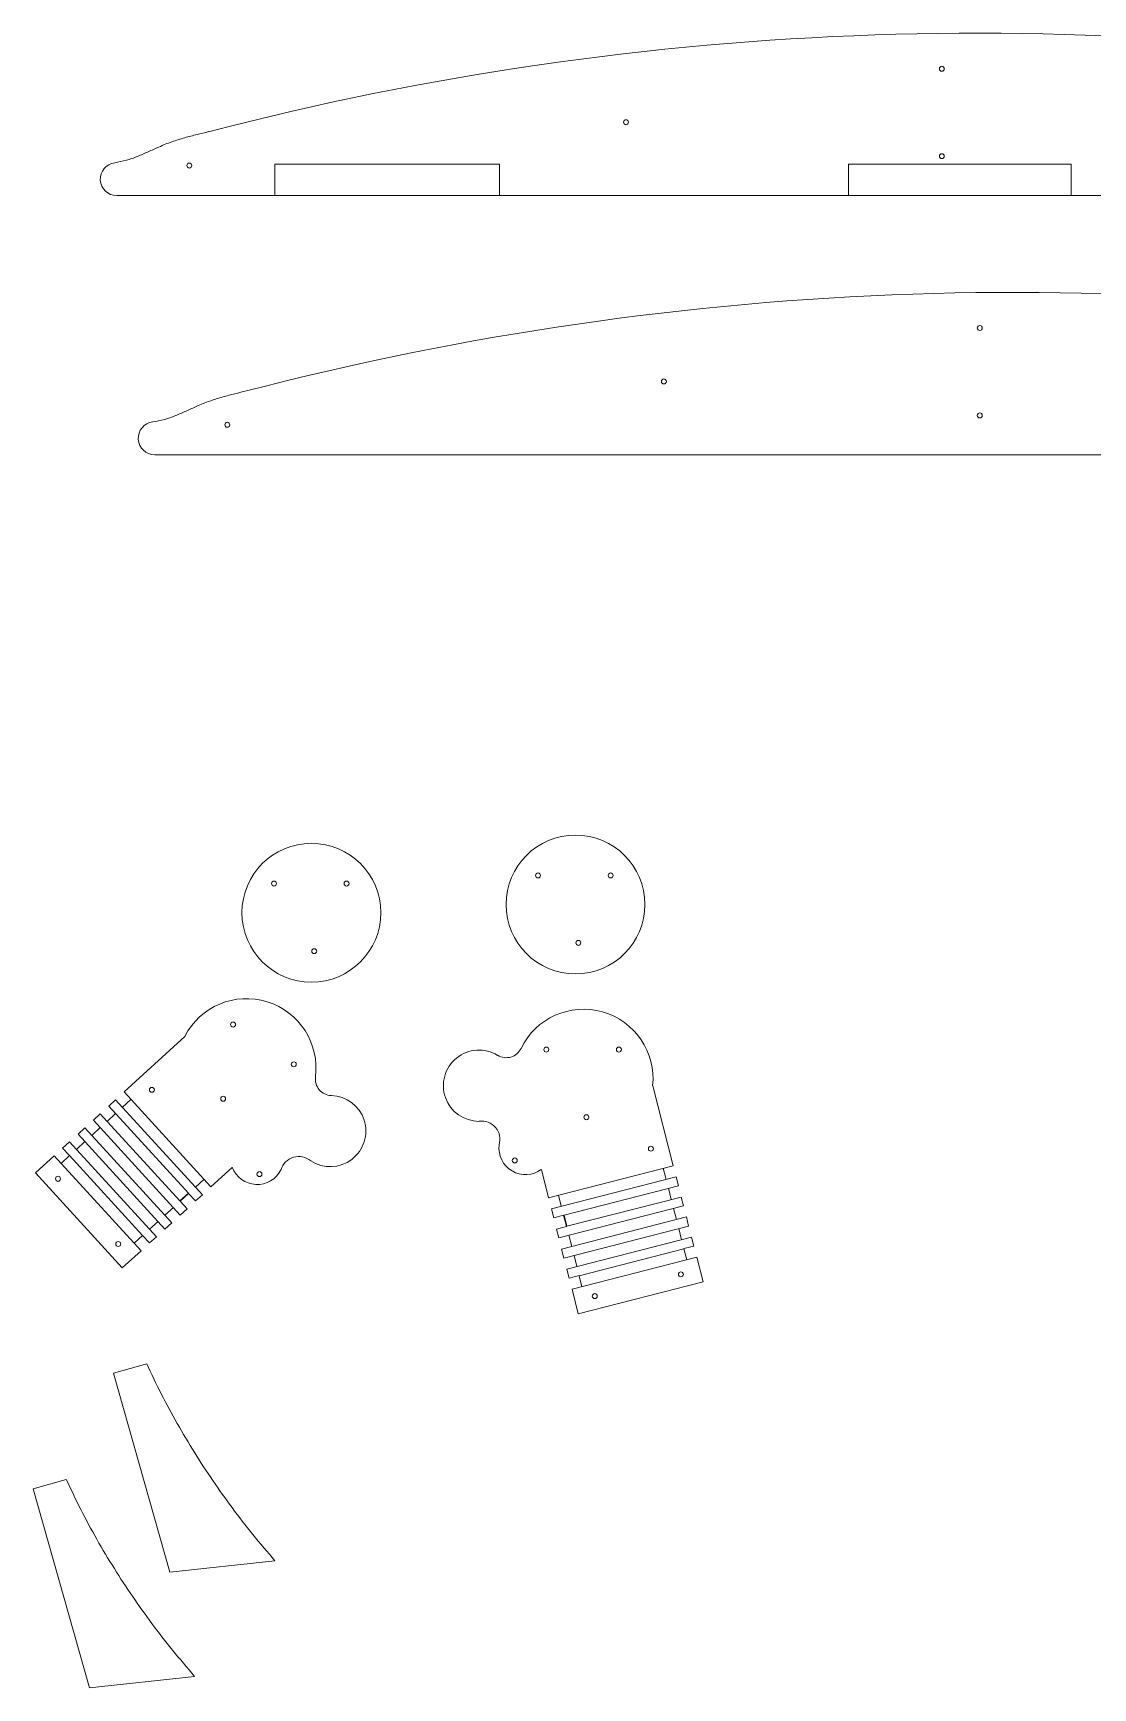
# Model space of a CAD drawing. Header units: millimetres. Extents: x -1917 to 2530, y -2036 to 2579.
# Drawn here: x 294 to 937, y 326 to 1329 of the extents above; entities that cross this region are included whole.
import ezdxf

# ---------------------------------------------------------------- set-up
doc = ezdxf.new("R2010")
doc.units = ezdxf.units.MM

msp = doc.modelspace()

# ---------------------------------------------------------------- linework, layer by layer
at = {"color": 7, "linetype": 'Continuous', "lineweight": 15}
for p, q in [((577.1, 1249.8), (441, 1249.8)), ((441, 1249.8), (441, 1230.8)), ((577.1, 1230.8), (577.1, 1249.8)), ((923.7, 1249.8), (788.7, 1249.8)), ((788.7, 1249.8), (788.7, 1230.8)), ((923.7, 1230.8), (923.7, 1249.8)), ((345.1, 1230.8), (441, 1230.8)), ((441, 1230.8), (577.1, 1230.8)), ((577.1, 1230.8), (788.7, 1230.8)), ((788.7, 1230.8), (923.7, 1230.8)), ((923.7, 1230.8), (1092.8, 1230.8)), ((368.1, 1073.6), (1368.5, 1073.6)), ((349.5, 687.2), (386.3, 720.9)), ((340.2, 678.7), (344.3, 682.5)), ((344.3, 682.5), (397, 624.9)), ((348.5, 677.9), (353.7, 682.6)), ((402.1, 629.6), (349.5, 687.2)), ((682.4, 642.5), (670, 690.9)), ((330.9, 670.2), (335, 674)), ((335, 674), (383.3, 621.2)), ((339.2, 669.4), (344.4, 674.1)), ((388.5, 625.9), (340.2, 678.7)), ((321.6, 661.7), (325.7, 665.5)), ((325.7, 665.5), (378.4, 607.9)), ((329.9, 660.9), (335.1, 665.6)), ((383.6, 612.6), (330.9, 670.2)), ((312.3, 653.2), (316.4, 657)), ((316.5, 648.7), (312.3, 653.2)), ((316.4, 657), (369.1, 599.4)), ((320.6, 652.4), (325.8, 657.1)), ((374.3, 604.1), (321.6, 661.7)), ((295.8, 638.1), (307.2, 648.5)), ((307.2, 648.5), (359.8, 590.9)), ((311.3, 643.9), (316.5, 648.6)), ((316.5, 648.6), (316.5, 648.7)), ((316.5, 648.6), (360.7, 600.2)), ((606.8, 623.1), (682.4, 642.5)), ((348.4, 580.5), (295.8, 638.1)), ((392.8, 629.5), (397.9, 634.2)), ((415.1, 641.5), (402.1, 629.6)), ((602.5, 640.2), (606.8, 623.1)), ((684.2, 635.7), (608.6, 616.3)), ((678.1, 634.2), (676.4, 641)), ((685.6, 630.3), (684.2, 635.7)), ((388.5, 625.9), (383.3, 621.2)), ((388.6, 625.7), (383.5, 621)), ((392.8, 621.1), (388.6, 625.7)), ((397, 624.9), (392.8, 621.1)), ((614.6, 617.9), (612.9, 624.7)), ((616.3, 612.5), (685.6, 630.3)), ((687.3, 623.5), (618, 605.8)), ((681.3, 622), (679.5, 628.8)), ((688.7, 618.1), (687.3, 623.5)), ((374.2, 612.5), (379.4, 617.2)), ((383.5, 621), (387.7, 616.4)), ((387.7, 616.4), (383.6, 612.6)), ((608.6, 616.3), (610, 610.9)), ((610, 610.9), (616, 612.5)), ((613.1, 598.7), (688.7, 618.1)), ((616, 612.5), (617.7, 605.7)), ((616.3, 612.5), (618, 605.8)), ((684.4, 609.8), (682.7, 616.6)), ((364.9, 604), (370.1, 608.7)), ((378.4, 607.9), (374.3, 604.1)), ((617.7, 605.7), (611.7, 604.1)), ((611.7, 604.1), (613.1, 598.7)), ((690.4, 611.4), (614.8, 591.9)), ((616.2, 586.5), (691.8, 605.9)), ((687.5, 597.6), (685.8, 604.4)), ((691.8, 605.9), (690.4, 611.4)), ((360.7, 600.2), (355.6, 595.5)), ((360.8, 600.2), (360.7, 600.2)), ((365, 595.7), (360.8, 600.2)), ((369.1, 599.4), (365, 595.7)), ((693.6, 599.2), (618, 579.8)), ((620.9, 593.5), (619.1, 600.3)), ((688.9, 592.1), (625.4, 575.8)), ((688.9, 592.2), (695, 593.8)), ((688.9, 592.1), (688.9, 592.2)), ((690.7, 585.4), (688.9, 592.1)), ((695, 593.8), (693.6, 599.2)), ((359.8, 590.9), (348.4, 580.5)), ((614.8, 591.9), (616.2, 586.5)), ((696.7, 587), (621.1, 567.6)), ((624, 581.3), (622.3, 588.1)), ((700.5, 572.1), (696.7, 587)), ((618, 579.8), (619.4, 574.3)), ((619.4, 574.3), (625.4, 575.9)), ((624.9, 552.6), (700.5, 572.1)), ((625.4, 575.9), (625.4, 575.8)), ((625.4, 575.8), (627.1, 569.1)), ((621.1, 567.6), (624.9, 552.6)), ((363.3, 522.4), (343.1, 516.7)), ((343.1, 516.7), (377.3, 396)), ((314.5, 452.2), (294.4, 446.5)), ((294.4, 446.5), (328.5, 325.8)), ((377.3, 396), (441, 402.9)), ((328.5, 325.8), (392.3, 332.8))]:
    msp.add_line(p, q, dxfattribs=at)
for centre, radius in [((845.3, 1307.7), 1.5), ((653.8, 1275.3), 1.5), ((845.3, 1254.7), 1.5), ((389.1, 1249), 1.5), ((868.3, 1150.5), 1.5), ((676.8, 1118.1), 1.5), ((868.3, 1097.5), 1.5), ((412.1, 1091.8), 1.5), ((623.2, 800.9), 42.1), ((463.1, 795.9), 42.1), ((440.4, 813.6), 1.5), ((484.4, 813.6), 1.5), ((600.5, 818.5), 1.5), ((644.5, 818.5), 1.5), ((464.8, 772.6), 1.5), ((624.9, 777.6), 1.5), ((415.6, 728.1), 1.5), ((605.5, 712.9), 1.5), ((649.5, 712.9), 1.5), ((452.4, 704), 1.5), ((366.4, 688.5), 1.5), ((409.6, 683.1), 1.5), ((629.8, 671.9), 1.5), ((668.9, 652.8), 1.5), ((586.4, 645.7), 1.5), ((309.5, 634.6), 1.5), ((431.6, 637.4), 1.5), ((346, 595), 1.5), ((687.1, 576.6), 1.5), ((634.9, 563.4), 1.5)]:
    msp.add_circle(centre, radius, dxfattribs=at)
for centre, radius, start, end in [((867.2, -520.7), 1850, 79.2678, 104.604), ((345.1, 1240.8), 10, 96.9789, 270), ((890.2, -677.9), 1850, 79.2678, 104.604), ((368.1, 1083.6), 10, 96.9789, 270), ((423.8, 701.7), 42.1, 352.6546, 152.8151), ((628.1, 695.3), 42.1, 354.0273, 154.1878), ((564.7, 691), 21.6, 58.4912, 270), ((581.2, 718), 10, 238.4912, 334.1878), ((475.5, 695), 10, 172.6546, 268.3512), ((474.5, 663.5), 21.6, 236.8424, 88.3512), ((566.3, 658.5), 11.1, 342.4639, 98.0436), ((592.9, 653.2), 16.1, 173.0915, 306.3268), ((455.4, 637), 11.1, 48.7988, 164.3785), ((430.2, 647.2), 16.1, 200.5156, 333.7509)]:
    msp.add_arc(centre, radius, start, end, dxfattribs=at)
for points, knots in [([(400.8, 1269.6), (398.4, 1269), (393.6, 1267.8), (386.2, 1265.9), (378.4, 1263.5), (371, 1260.5), (364.2, 1257.3), (357.7, 1254.5), (351, 1252), (346.2, 1251.2), (343.9, 1250.7)], [0, 0, 0, 0, 0.119929, 0.24822, 0.383826, 0.526321, 0.642535, 0.760808, 0.879885, 1, 1, 1, 1]), ([(423.8, 1112.4), (421.4, 1111.8), (416.6, 1110.6), (409.2, 1108.7), (401.4, 1106.3), (394, 1103.3), (387.2, 1100.1), (380.7, 1097.3), (374, 1094.8), (369.3, 1094), (366.9, 1093.5)], [0, 0, 0, 0, 0.119929, 0.2482205, 0.3838256, 0.5263221, 0.6425348, 0.7608085, 0.8798851, 1, 1, 1, 1]), ([(441, 402.9), (436.5, 408.2), (427.5, 418.7), (415, 435), (403.2, 451.5), (392.1, 468.5), (381.7, 486), (371.9, 504), (366.1, 516.3), (363.3, 522.4)], [0, 0, 0, 0, 0.14594, 0.289563, 0.431085, 0.570727, 0.715254, 0.85825, 1, 1, 1, 1]), ([(392.3, 332.8), (387.8, 338.1), (378.8, 348.6), (366.3, 364.8), (354.5, 381.3), (343.4, 398.3), (332.9, 415.8), (323.2, 433.8), (317.4, 446.1), (314.5, 452.2)], [0, 0, 0, 0, 0.1459395, 0.2895633, 0.4310846, 0.5707264, 0.7152538, 0.8582498, 1, 1, 1, 1])]:
    msp.add_open_spline(points, degree=3, knots=knots, dxfattribs=at)

doc.saveas('drawing.dxf')
